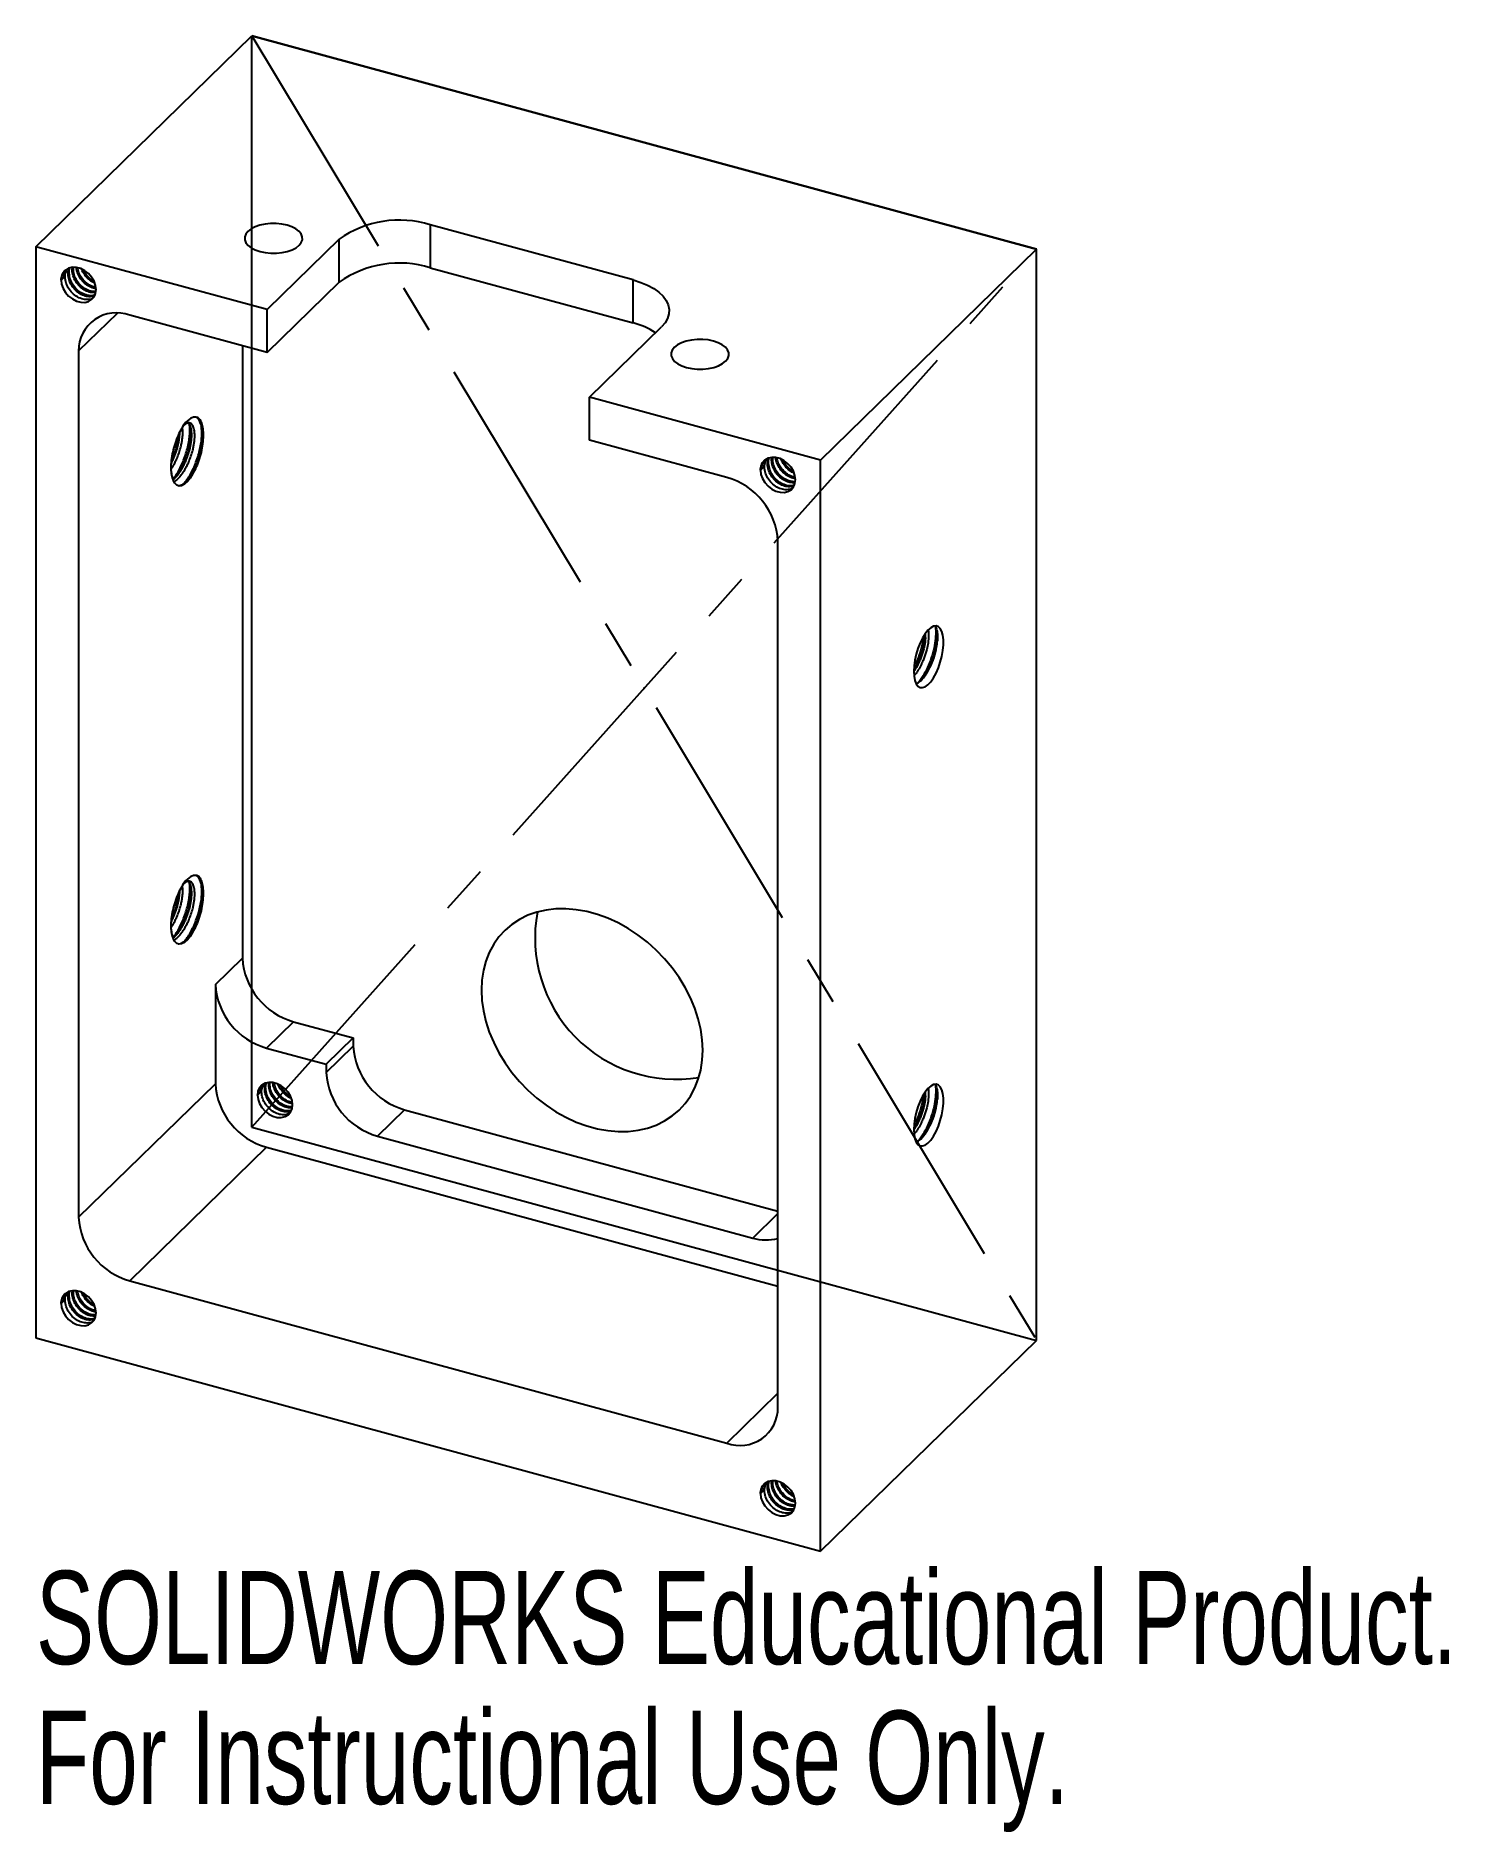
# Paper-space layout '_Trimetric' of a CAD drawing. Header units: millimetres. Extents: x -31.5 to 41.7, y -59.3 to 33.8.
import ezdxf

# ---------------------------------------------------------------- set-up
doc = ezdxf.new("R2010")
doc.units = ezdxf.units.MM
doc.header["$PDSIZE"] = -1
doc.linetypes.add('CENTERX2', pattern=[20.32, 12.7, -2.54, 2.54, -2.54])
doc.styles.add('SLDTEXTSTYLE0', font='TXT', dxfattribs={"width": 0.7})

psp = doc.layouts.new('_Trimetric')

# ---------------------------------------------------------------- linework, layer by layer
at = {"color": 7, "linetype": 'Continuous', "lineweight": 25}
for p, q in [((-31.542, 22.883), (-20.342, 33.815)), ((20.342, 22.758), (-20.342, 33.815)), ((-0.571, 21.162), (-11.096, 24.023)), ((-11.096, 24.023), (-11.096, 21.794)), ((-19.558, 19.626), (-31.542, 22.883)), ((-31.542, 22.883), (-31.542, -33.69)), ((-15.825, 23.27), (-19.558, 19.626)), ((-15.825, 21.041), (-15.825, 23.27)), ((9.141, 11.826), (20.342, 22.758)), ((20.342, -33.815), (20.342, 22.758)), ((-11.096, 21.794), (-0.571, 18.934)), ((-30.08, 21.31), (-30.238, 21.157)), ((-30.207, 21.308), (-30.08, 21.31)), ((-19.558, 17.397), (-15.825, 21.041)), ((-0.571, 18.934), (-0.571, 21.162)), ((-19.558, 17.397), (-19.558, 19.626)), ((-19.558, 17.397), (-26.678, 19.332)), ((-2.843, 15.083), (0.891, 18.727)), ((-20.837, 17.745), (-20.837, -14.001)), ((-29.331, 17.482), (-29.331, -27.434)), ((9.141, 11.826), (-2.843, 15.083)), ((-2.843, 12.854), (-2.843, 15.083)), ((4.277, 10.919), (-2.843, 12.854)), ((6.181, 11.455), (6.023, 11.302)), ((6.054, 11.453), (6.181, 11.455)), ((9.141, -44.747), (9.141, 11.826)), ((6.93, -37.289), (6.93, 7.627)), ((14.583, 2.629), (14.58, 2.834)), ((-22.237, -15.367), (-20.837, -14.001)), ((-22.237, -15.367), (-22.237, -20.51)), ((-18.184, -17.293), (-19.584, -18.66)), ((-18.184, -17.293), (-15.089, -18.135)), ((-15.089, -18.135), (-16.489, -19.501)), ((-16.489, -19.93), (-15.089, -18.563)), ((-15.089, -18.135), (-15.089, -18.563)), ((-19.584, -18.66), (-16.489, -19.501)), ((-16.489, -19.501), (-16.489, -19.93)), ((-29.331, -27.434), (-22.237, -20.51)), ((-19.891, -20.951), (-20.049, -21.105)), ((-20.018, -20.954), (-19.891, -20.951)), ((14.583, -21.134), (14.58, -20.928)), ((-12.435, -21.856), (-13.836, -23.222)), ((-12.435, -21.856), (6.93, -27.119)), ((-13.836, -23.222), (5.622, -28.51)), ((-19.584, -23.803), (-26.678, -30.726)), ((-19.584, -23.803), (6.93, -31.009)), ((-26.678, -30.726), (4.277, -39.139)), ((-30.08, -31.748), (-30.238, -31.902)), ((-30.207, -31.751), (-30.08, -31.748)), ((-31.542, -33.69), (9.141, -44.747)), ((9.141, -44.747), (20.342, -33.815)), ((6.181, -41.603), (6.023, -41.757)), ((6.054, -41.606), (6.181, -41.603))]:
    psp.add_line(p, q, dxfattribs=at)
at = {"color": 7, "linetype": 'Continuous'}
for p, q in [((-20.342, -22.758), (-20.342, 33.815)), ((-20.342, 33.815), (20.342, 22.758)), ((20.342, -33.815), (20.342, 22.758)), ((-20.342, -22.758), (20.342, -33.815))]:
    psp.add_line(p, q, dxfattribs=at)
at = {"color": 7, "linetype": 'CENTERX2'}
for p, q in [((-20.342, 33.815), (20.342, -33.815)), ((-20.342, -22.758), (20.342, 22.758))]:
    psp.add_line(p, q, dxfattribs=at)
at = {"color": 8, "linetype": 'Continuous', "lineweight": 25}
for p, q in [((-27.335, 19.431), (-29.331, 17.482)), ((5.622, -28.51), (6.93, -27.233)), ((4.277, -39.139), (6.93, -36.55))]:
    psp.add_line(p, q, dxfattribs=at)
at = {"color": 7, "linetype": 'Continuous', "lineweight": 25, "flags": 128}
for points in [[(-19.922, 22.636), (-19.65, 22.579), (-19.361, 22.55), (-19.067, 22.551), (-18.779, 22.582), (-18.508, 22.64), (-18.265, 22.725), (-18.058, 22.833), (-17.896, 22.959), (-17.785, 23.099), (-17.729, 23.248), (-17.73, 23.4), (-17.789, 23.548), (-17.903, 23.687), (-18.068, 23.813), (-18.277, 23.919), (-18.522, 24.003), (-18.795, 24.06), (-19.083, 24.089), (-19.377, 24.088), (-19.665, 24.058), (-19.937, 23.999), (-20.18, 23.914), (-20.387, 23.807), (-20.549, 23.68), (-20.66, 23.54), (-20.716, 23.391), (-20.714, 23.24), (-20.655, 23.091), (-20.541, 22.952), (-20.377, 22.826), (-20.168, 22.72), (-19.922, 22.636)], [(-30.238, 21.157), (-30.211, 20.939), (-30.134, 20.72), (-30.01, 20.512), (-29.846, 20.327), (-29.653, 20.176), (-29.441, 20.068), (-29.222, 20.008), (-29.01, 20.001), (-28.816, 20.047), (-28.653, 20.143), (-28.529, 20.284), (-28.451, 20.461), (-28.425, 20.664), (-28.451, 20.881), (-28.529, 21.1), (-28.653, 21.309), (-28.816, 21.493), (-29.01, 21.644), (-29.222, 21.753), (-29.441, 21.812), (-29.653, 21.819), (-29.846, 21.773), (-30.01, 21.677), (-30.134, 21.537), (-30.211, 21.36), (-30.238, 21.157)], [(-0.571, 21.162), (-0.181, 21.039), (0.174, 20.89), (0.489, 20.719), (0.757, 20.528), (0.975, 20.321), (1.139, 20.101), (1.245, 19.871), (1.293, 19.637), (1.28, 19.401), (1.208, 19.168), (1.077, 18.942), (0.891, 18.727)], [(2.188, 16.627), (2.46, 16.57), (2.749, 16.541), (3.043, 16.542), (3.331, 16.572), (3.602, 16.631), (3.846, 16.716), (4.053, 16.824), (4.215, 16.95), (4.326, 17.09), (4.382, 17.239), (4.38, 17.39), (4.321, 17.539), (4.207, 17.678), (4.042, 17.804), (3.833, 17.91), (3.588, 17.994), (3.316, 18.051), (3.027, 18.08), (2.733, 18.079), (2.445, 18.049), (2.174, 17.99), (1.93, 17.905), (1.723, 17.797), (1.561, 17.671), (1.45, 17.531), (1.395, 17.382), (1.396, 17.231), (1.455, 17.082), (1.569, 16.943), (1.734, 16.817), (1.943, 16.711), (2.188, 16.627)], [(6.023, 11.302), (6.05, 11.084), (6.127, 10.865), (6.251, 10.657), (6.415, 10.472), (6.608, 10.321), (6.821, 10.213), (7.039, 10.153), (7.251, 10.146), (7.445, 10.192), (7.608, 10.288), (7.733, 10.429), (7.81, 10.606), (7.836, 10.809), (7.81, 11.026), (7.733, 11.245), (7.608, 11.454), (7.445, 11.638), (7.251, 11.789), (7.039, 11.898), (6.821, 11.957), (6.608, 11.964), (6.415, 11.918), (6.251, 11.822), (6.127, 11.682), (6.05, 11.505), (6.023, 11.302)], [(-23.401, 11.125), (-23.542, 10.894), (-23.69, 10.708), (-23.84, 10.574), (-23.986, 10.497), (-24.122, 10.48), (-24.243, 10.525), (-24.345, 10.628), (-24.424, 10.787)], [(13.971, 0.873), (13.985, 0.619), (14.026, 0.401), (14.093, 0.228), (14.184, 0.105), (14.295, 0.036), (14.421, 0.026), (14.56, 0.073), (14.705, 0.176), (14.851, 0.332), (14.993, 0.534), (15.126, 0.775), (15.246, 1.048), (15.347, 1.341), (15.426, 1.644), (15.48, 1.947), (15.508, 2.238), (15.508, 2.507), (15.48, 2.744), (15.426, 2.941), (15.347, 3.09), (15.246, 3.186), (15.126, 3.225), (14.993, 3.207), (14.851, 3.131), (14.705, 3.002), (14.56, 2.822), (14.421, 2.599), (14.295, 2.341), (14.184, 2.057), (14.093, 1.757), (14.026, 1.452), (13.985, 1.154), (13.971, 0.873)], [(3.033, -18.774), (3.007, -18.238), (2.929, -17.693), (2.8, -17.143), (2.622, -16.594), (2.395, -16.051), (2.122, -15.519), (1.805, -15.001), (1.447, -14.504), (1.052, -14.031), (0.622, -13.587), (0.163, -13.176), (-0.323, -12.802), (-0.83, -12.467), (-1.354, -12.176), (-1.89, -11.93), (-2.434, -11.732), (-2.98, -11.583), (-3.524, -11.486), (-4.06, -11.44), (-4.584, -11.447), (-5.091, -11.506), (-5.577, -11.616), (-6.036, -11.778), (-6.465, -11.988), (-6.861, -12.246), (-7.218, -12.549), (-7.535, -12.894), (-7.808, -13.278), (-8.035, -13.698), (-8.214, -14.15), (-8.343, -14.629), (-8.42, -15.132), (-8.446, -15.654), (-8.42, -16.19), (-8.343, -16.735), (-8.214, -17.284), (-8.035, -17.833), (-7.808, -18.376), (-7.535, -18.909), (-7.218, -19.426), (-6.861, -19.924), (-6.465, -20.396), (-6.036, -20.84), (-5.577, -21.251), (-5.091, -21.626), (-4.584, -21.96), (-4.06, -22.252), (-3.524, -22.498), (-2.98, -22.696), (-2.434, -22.844), (-1.89, -22.942), (-1.354, -22.988), (-0.83, -22.981), (-0.323, -22.922), (0.163, -22.811), (0.622, -22.65), (1.052, -22.439), (1.447, -22.181), (1.805, -21.879), (2.122, -21.534), (2.395, -21.149), (2.622, -20.729), (2.8, -20.278), (2.929, -19.798), (3.007, -19.295), (3.033, -18.774)], [(-23.401, -12.638), (-23.542, -12.869), (-23.69, -13.055), (-23.84, -13.189), (-23.986, -13.265), (-24.122, -13.282), (-24.243, -13.238), (-24.345, -13.134), (-24.424, -12.976)], [(-20.049, -21.105), (-20.022, -21.322), (-19.945, -21.542), (-19.821, -21.75), (-19.657, -21.935), (-19.463, -22.086), (-19.251, -22.194), (-19.033, -22.253), (-18.821, -22.26), (-18.627, -22.214), (-18.463, -22.118), (-18.339, -21.978), (-18.262, -21.801), (-18.235, -21.598), (-18.262, -21.38), (-18.339, -21.161), (-18.463, -20.953), (-18.627, -20.768), (-18.821, -20.617), (-19.033, -20.509), (-19.251, -20.45), (-19.463, -20.443), (-19.657, -20.488), (-19.821, -20.584), (-19.945, -20.725), (-20.022, -20.902), (-20.049, -21.105)], [(13.971, -22.889), (13.985, -23.143), (14.026, -23.361), (14.093, -23.535), (14.184, -23.658), (14.295, -23.726), (14.421, -23.736), (14.56, -23.689), (14.705, -23.586), (14.851, -23.431), (14.993, -23.228), (15.126, -22.987), (15.246, -22.714), (15.347, -22.421), (15.426, -22.118), (15.48, -21.815), (15.508, -21.524), (15.508, -21.255), (15.48, -21.018), (15.426, -20.822), (15.347, -20.673), (15.246, -20.577), (15.126, -20.537), (14.993, -20.555), (14.851, -20.631), (14.705, -20.761), (14.56, -20.94), (14.421, -21.163), (14.295, -21.422), (14.184, -21.706), (14.093, -22.005), (14.026, -22.31), (13.985, -22.608), (13.971, -22.889)], [(-30.238, -31.902), (-30.211, -32.119), (-30.134, -32.338), (-30.01, -32.547), (-29.846, -32.731), (-29.653, -32.882), (-29.441, -32.991), (-29.222, -33.05), (-29.01, -33.057), (-28.816, -33.011), (-28.653, -32.915), (-28.529, -32.775), (-28.451, -32.598), (-28.425, -32.395), (-28.451, -32.177), (-28.529, -31.958), (-28.653, -31.75), (-28.816, -31.565), (-29.01, -31.414), (-29.222, -31.306), (-29.441, -31.246), (-29.653, -31.239), (-29.846, -31.285), (-30.01, -31.381), (-30.134, -31.522), (-30.211, -31.699), (-30.238, -31.902)], [(6.023, -41.757), (6.05, -41.974), (6.127, -42.193), (6.251, -42.402), (6.415, -42.586), (6.608, -42.737), (6.821, -42.846), (7.039, -42.905), (7.251, -42.912), (7.445, -42.866), (7.608, -42.77), (7.733, -42.63), (7.81, -42.453), (7.836, -42.25), (7.81, -42.032), (7.733, -41.813), (7.608, -41.605), (7.445, -41.42), (7.251, -41.269), (7.039, -41.161), (6.821, -41.101), (6.608, -41.094), (6.415, -41.14), (6.251, -41.236), (6.127, -41.377), (6.05, -41.554), (6.023, -41.757)]]:
    psp.add_lwpolyline(points, dxfattribs=at)
at = {"color": 7, "linetype": 'Continuous', "lineweight": 25}
for centre, radius, start, end in [((-12.7, 18.873), 5.394, 72.69603, 125.39891), ((-12.7, 16.644), 5.394, 72.69603, 125.39891), ((-27.371, 17.498), 1.96, 69.29949, 180.48507), ((-1.491, 15.256), 3.791, 56.80124, 75.9605), ((3.311, 7.426), 3.624, 3.17527, 74.55011), ((1.642, -12.969), 7.308, 169.24603, 279.36404), ((-17.197, -13.782), 3.647, 183.4303, 254.29507), ((-18.619, -15.166), 3.624, 183.17527, 254.55011), ((-11.448, -18.345), 3.647, 183.4303, 254.29507), ((-12.87, -19.729), 3.624, 183.17527, 254.55011), ((-18.597, -20.292), 3.647, 183.4303, 254.29507), ((-25.713, -27.233), 3.624, 183.17527, 254.55011), ((6.314, -26.151), 2.459, 253.6398, 284.49983), ((4.97, -37.305), 1.96, 249.29949, 0.48507)]:
    psp.add_arc(centre, radius, start, end, dxfattribs=at)
for points, knots in [([(-30.238, 21.157), (-30.225, 21.247), (-30.197, 21.435), (-30.107, 21.61), (-30.026, 21.662), (-30.024, 21.664)], [0, 0, 0, 0, 0.471177, 0.982838, 1, 1, 1, 1]), ([(-30.08, 21.31), (-30.072, 21.402), (-30.058, 21.548), (-29.98, 21.658), (-29.951, 21.699)], [0, 0, 0, 0, 0.625708, 1, 1, 1, 1]), ([(-28.588, 20.235), (-28.6, 20.225), (-28.673, 20.16), (-28.879, 20.129), (-29.168, 20.166), (-29.464, 20.311), (-29.726, 20.54), (-29.923, 20.833), (-30.028, 21.154), (-30.041, 21.464), (-29.966, 21.631), (-29.931, 21.71)], [0, 0, 0, 0, 0.024082, 0.147577, 0.270997, 0.394496, 0.518004, 0.641423, 0.764911, 0.888427, 1, 1, 1, 1]), ([(-28.501, 20.352), (-28.553, 20.332), (-28.677, 20.282), (-28.919, 20.301), (-29.189, 20.398), (-29.443, 20.574), (-29.656, 20.809), (-29.807, 21.088), (-29.866, 21.332), (-29.877, 21.564), (-29.843, 21.687), (-29.821, 21.769)], [0, 0, 0, 0, 0.087037, 0.20992, 0.334965, 0.456213, 0.576589, 0.701466, 0.824974, 0.88219, 1, 1, 1, 1]), ([(-28.475, 20.393), (-28.488, 20.385), (-28.574, 20.336), (-28.789, 20.34), (-29.083, 20.419), (-29.37, 20.603), (-29.607, 20.861), (-29.771, 21.172), (-29.827, 21.49), (-29.825, 21.708), (-29.779, 21.791), (-29.779, 21.792)], [0, 0, 0, 0, 0.025812, 0.164749, 0.303674, 0.44273, 0.581688, 0.720619, 0.85967, 0.998649, 1, 1, 1, 1]), ([(-28.458, 20.507), (-28.54, 20.505), (-28.709, 20.501), (-28.98, 20.605), (-29.233, 20.778), (-29.446, 21.014), (-29.598, 21.294), (-29.654, 21.537), (-29.667, 21.708), (-29.651, 21.776), (-29.644, 21.803)], [0, 0, 0, 0, 0.143629, 0.294316, 0.440427, 0.585488, 0.735974, 0.884808, 0.953757, 1, 1, 1, 1]), ([(-28.45, 20.558), (-28.533, 20.56), (-28.711, 20.562), (-28.998, 20.693), (-29.268, 20.908), (-29.475, 21.192), (-29.601, 21.506), (-29.602, 21.707), (-29.603, 21.804)], [0, 0, 0, 0, 0.151249, 0.323386, 0.495585, 0.667645, 0.83976, 1, 1, 1, 1]), ([(-28.427, 20.72), (-28.45, 20.72), (-28.561, 20.722), (-28.771, 20.812), (-29.023, 20.982), (-29.237, 21.22), (-29.384, 21.498), (-29.443, 21.703), (-29.446, 21.803), (-29.446, 21.808)], [0, 0, 0, 0, 0.051976, 0.242775, 0.42778, 0.611456, 0.801999, 0.990453, 1, 1, 1, 1]), ([(-28.444, 20.786), (-28.501, 20.796), (-28.655, 20.824), (-28.907, 20.981), (-29.152, 21.225), (-29.325, 21.511), (-29.362, 21.706), (-29.379, 21.794)], [0, 0, 0, 0, 0.132795, 0.359739, 0.586591, 0.813347, 1, 1, 1, 1]), ([(-28.501, 21.006), (-28.52, 21.013), (-28.628, 21.049), (-28.815, 21.193), (-29.021, 21.423), (-29.141, 21.611), (-29.165, 21.712), (-29.166, 21.714)], [0, 0, 0, 0, 0.068552, 0.3741, 0.677451, 0.992146, 1, 1, 1, 1]), ([(-28.524, 21.088), (-28.525, 21.089), (-28.624, 21.126), (-28.803, 21.287), (-28.992, 21.492), (-29.049, 21.637), (-29.065, 21.676)], [0, 0, 0, 0, 0.004241, 0.423628, 0.842648, 1, 1, 1, 1]), ([(-23.845, 10.637), (-23.823, 10.661), (-23.742, 10.75), (-23.608, 10.951), (-23.45, 11.232), (-23.306, 11.544), (-23.178, 11.88), (-23.074, 12.227), (-22.998, 12.569), (-22.952, 12.892), (-22.936, 13.189), (-22.946, 13.456), (-22.984, 13.688), (-23.051, 13.869), (-23.127, 13.985), (-23.188, 14.015), (-23.21, 14.027)], [0, 0, 0, 0, 0.027215, 0.103951, 0.178529, 0.254997, 0.333347, 0.412384, 0.490843, 0.567518, 0.64209, 0.71862, 0.797005, 0.876042, 0.95447, 1, 1, 1, 1]), ([(-23.093, 13.988), (-23.14, 14.021), (-23.191, 14.041), (-23.298, 14.054), (-23.354, 14.048), (-23.532, 13.991), (-23.656, 13.903), (-23.782, 13.768)], [0, 0, 0, 0, 0.25, 0.25, 0.5, 0.5, 1, 1, 1, 1]), ([(-23.401, 11.125), (-23.334, 11.233), (-23.271, 11.353), (-23.154, 11.615), (-23.102, 11.753), (-23.01, 12.038), (-22.97, 12.186), (-22.909, 12.477), (-22.886, 12.624), (-22.845, 13.045), (-22.852, 13.303), (-22.909, 13.62), (-22.937, 13.714), (-23.004, 13.873), (-23.046, 13.939), (-23.093, 13.988)], [0, 0, 0, 0, 0.125, 0.125, 0.25, 0.25, 0.375, 0.375, 0.5, 0.5, 0.75, 0.75, 0.875, 0.875, 1, 1, 1, 1]), ([(-23.782, 13.768), (-23.852, 13.679), (-23.92, 13.578), (-24.051, 13.355), (-24.115, 13.231), (-24.289, 12.841), (-24.386, 12.546), (-24.483, 12.106), (-24.508, 11.957), (-24.54, 11.673), (-24.547, 11.535), (-24.544, 11.278), (-24.533, 11.16), (-24.493, 10.95), (-24.462, 10.859), (-24.424, 10.787)], [0, 0, 0, 0, 0.125, 0.125, 0.25, 0.25, 0.5, 0.5, 0.625, 0.625, 0.75, 0.75, 0.875, 0.875, 1, 1, 1, 1]), ([(-24.54, 11.335), (-24.534, 11.344), (-24.51, 11.377), (-24.471, 11.44), (-24.422, 11.523), (-24.371, 11.615), (-24.31, 11.737), (-24.221, 11.93), (-24.118, 12.198), (-24.036, 12.476), (-23.982, 12.714), (-23.95, 12.91), (-23.93, 13.12), (-23.924, 13.335), (-23.941, 13.461), (-23.949, 13.523)], [0, 0, 0, 0, 0.015091, 0.05603, 0.096965, 0.137896, 0.188008, 0.263447, 0.392643, 0.521855, 0.604871, 0.688847, 0.773785, 0.887639, 1, 1, 1, 1]), ([(-24.529, 11.653), (-24.511, 11.688), (-24.464, 11.779), (-24.375, 11.973), (-24.273, 12.24), (-24.19, 12.518), (-24.137, 12.756), (-24.105, 12.952), (-24.086, 13.132), (-24.086, 13.236), (-24.086, 13.284)], [0, 0, 0, 0, 0.070241, 0.176995, 0.359821, 0.542671, 0.660146, 0.778981, 0.899177, 1, 1, 1, 1]), ([(-24.518, 11.767), (-24.493, 11.818), (-24.393, 12.026), (-24.266, 12.425), (-24.156, 12.865), (-24.133, 13.108), (-24.124, 13.2)], [0, 0, 0, 0, 0.113502, 0.465171, 0.796498, 1, 1, 1, 1]), ([(-24.438, 10.832), (-24.434, 10.835), (-24.371, 10.904), (-24.254, 11.08), (-24.093, 11.353), (-23.947, 11.662), (-23.816, 11.995), (-23.708, 12.341), (-23.627, 12.685), (-23.576, 13.011), (-23.556, 13.311), (-23.558, 13.538), (-23.576, 13.647), (-23.581, 13.682)], [0, 0, 0, 0, 0.005486, 0.111049, 0.213347, 0.317526, 0.424523, 0.532726, 0.640409, 0.745895, 0.848152, 0.952423, 1, 1, 1, 1]), ([(-24.433, 10.818), (-24.42, 10.827), (-24.361, 10.869), (-24.262, 10.969), (-24.149, 11.103), (-24.067, 11.219), (-24.006, 11.314), (-23.957, 11.397), (-23.907, 11.489), (-23.845, 11.611), (-23.756, 11.804), (-23.654, 12.071), (-23.571, 12.35), (-23.518, 12.588), (-23.486, 12.784), (-23.465, 12.994), (-23.461, 13.224), (-23.481, 13.42), (-23.519, 13.567), (-23.563, 13.663), (-23.604, 13.721), (-23.631, 13.741), (-23.638, 13.746)], [0, 0, 0, 0, 0.018407, 0.084342, 0.138409, 0.180597, 0.206499, 0.232398, 0.258295, 0.290001, 0.33773, 0.419471, 0.501223, 0.553746, 0.606877, 0.660617, 0.732651, 0.819863, 0.874411, 0.928959, 0.983507, 1, 1, 1, 1]), ([(-24.383, 10.706), (-24.376, 10.71), (-24.329, 10.733), (-24.233, 10.806), (-24.107, 10.925), (-23.994, 11.061), (-23.912, 11.176), (-23.852, 11.272), (-23.803, 11.355), (-23.752, 11.447), (-23.69, 11.568), (-23.601, 11.762), (-23.499, 12.029), (-23.417, 12.308), (-23.363, 12.546), (-23.331, 12.742), (-23.31, 12.952), (-23.306, 13.182), (-23.326, 13.378), (-23.364, 13.524), (-23.408, 13.622), (-23.456, 13.685), (-23.507, 13.725), (-23.558, 13.746), (-23.614, 13.752), (-23.682, 13.741), (-23.756, 13.708), (-23.843, 13.641), (-23.905, 13.583), (-23.943, 13.532), (-23.949, 13.523)], [0, 0, 0, 0, 0.007638, 0.049532, 0.097878, 0.137523, 0.168457, 0.187449, 0.206439, 0.225428, 0.248676, 0.283673, 0.343609, 0.403553, 0.442065, 0.481023, 0.520427, 0.573246, 0.637194, 0.677191, 0.717187, 0.757184, 0.783161, 0.815432, 0.843912, 0.872391, 0.915633, 0.949427, 0.991321, 1, 1, 1, 1]), ([(-24.19, 11.058), (-24.14, 11.133), (-24.006, 11.337), (-23.818, 11.754), (-23.643, 12.256), (-23.53, 12.75), (-23.478, 13.158), (-23.487, 13.364), (-23.49, 13.445)], [0, 0, 0, 0, 0.115045, 0.309078, 0.509402, 0.698139, 0.881741, 1, 1, 1, 1]), ([(-23.571, 10.889), (-23.521, 10.965), (-23.387, 11.168), (-23.199, 11.586), (-23.024, 12.087), (-22.908, 12.585), (-22.86, 13.038), (-22.853, 13.34), (-22.878, 13.454), (-22.88, 13.464)], [0, 0, 0, 0, 0.105457, 0.282871, 0.466039, 0.638611, 0.806489, 0.983131, 1, 1, 1, 1]), ([(-24.545, 11.341), (-24.543, 11.306), (-24.537, 11.233), (-24.522, 11.124), (-24.499, 11.009), (-24.468, 10.893), (-24.439, 10.823), (-24.424, 10.787)], [0, 0, 0, 0, 0.160526, 0.340792, 0.540795, 0.760533, 1, 1, 1, 1]), ([(6.023, 11.302), (6.037, 11.392), (6.064, 11.58), (6.154, 11.755), (6.235, 11.807), (6.237, 11.809)], [0, 0, 0, 0, 0.471177, 0.982838, 1, 1, 1, 1]), ([(6.181, 11.455), (6.189, 11.547), (6.203, 11.693), (6.281, 11.803), (6.311, 11.844)], [0, 0, 0, 0, 0.625708, 1, 1, 1, 1]), ([(7.673, 10.38), (7.661, 10.37), (7.588, 10.305), (7.382, 10.274), (7.093, 10.311), (6.797, 10.456), (6.535, 10.685), (6.339, 10.978), (6.234, 11.299), (6.22, 11.609), (6.295, 11.776), (6.33, 11.855)], [0, 0, 0, 0, 0.0240816, 0.1475773, 0.2709968, 0.3944963, 0.5180035, 0.6414235, 0.7649106, 0.8884272, 1, 1, 1, 1]), ([(7.76, 10.497), (7.708, 10.477), (7.584, 10.427), (7.342, 10.446), (7.072, 10.543), (6.818, 10.719), (6.605, 10.954), (6.454, 11.233), (6.395, 11.477), (6.384, 11.709), (6.418, 11.832), (6.441, 11.914)], [0, 0, 0, 0, 0.087037, 0.20992, 0.334965, 0.456213, 0.576589, 0.701466, 0.824974, 0.88219, 1, 1, 1, 1]), ([(7.786, 10.538), (7.773, 10.53), (7.687, 10.481), (7.472, 10.485), (7.178, 10.564), (6.891, 10.748), (6.654, 11.006), (6.491, 11.317), (6.434, 11.635), (6.436, 11.853), (6.482, 11.936), (6.483, 11.937)], [0, 0, 0, 0, 0.025812, 0.1647493, 0.3036738, 0.4427296, 0.5816882, 0.7206188, 0.8596703, 0.9986486, 1, 1, 1, 1]), ([(7.803, 10.652), (7.721, 10.65), (7.552, 10.646), (7.281, 10.749), (7.028, 10.923), (6.815, 11.159), (6.663, 11.439), (6.608, 11.682), (6.594, 11.853), (6.61, 11.921), (6.617, 11.948)], [0, 0, 0, 0, 0.143629, 0.294316, 0.440427, 0.585488, 0.735974, 0.884808, 0.953757, 1, 1, 1, 1]), ([(7.811, 10.703), (7.728, 10.705), (7.55, 10.707), (7.263, 10.838), (6.993, 11.053), (6.787, 11.337), (6.66, 11.651), (6.659, 11.852), (6.658, 11.949)], [0, 0, 0, 0, 0.151249, 0.323386, 0.495585, 0.667645, 0.83976, 1, 1, 1, 1]), ([(7.834, 10.865), (7.811, 10.865), (7.7, 10.867), (7.49, 10.957), (7.238, 11.127), (7.024, 11.365), (6.877, 11.643), (6.818, 11.848), (6.815, 11.948), (6.815, 11.953)], [0, 0, 0, 0, 0.051976, 0.242775, 0.42778, 0.611456, 0.801999, 0.990453, 1, 1, 1, 1]), ([(7.818, 10.931), (7.76, 10.941), (7.606, 10.969), (7.355, 11.126), (7.109, 11.37), (6.937, 11.656), (6.899, 11.851), (6.882, 11.939)], [0, 0, 0, 0, 0.132795, 0.359739, 0.586591, 0.813347, 1, 1, 1, 1]), ([(7.761, 11.151), (7.741, 11.158), (7.633, 11.194), (7.447, 11.338), (7.241, 11.568), (7.12, 11.756), (7.096, 11.857), (7.095, 11.859)], [0, 0, 0, 0, 0.068552, 0.3741, 0.677451, 0.992146, 1, 1, 1, 1]), ([(7.737, 11.233), (7.736, 11.234), (7.638, 11.271), (7.459, 11.432), (7.269, 11.637), (7.212, 11.782), (7.197, 11.821)], [0, 0, 0, 0, 0.004241, 0.423628, 0.842648, 1, 1, 1, 1]), ([(-24.17, 10.507), (-24.166, 10.506), (-24.098, 10.489), (-23.939, 10.557), (-23.732, 10.703), (-23.548, 10.905), (-23.45, 11.052), (-23.401, 11.125)], [0, 0, 0, 0, 0.01893, 0.305395, 0.599223, 0.802037, 1, 1, 1, 1]), ([(14.562, 2.806), (14.562, 2.799), (14.559, 2.697), (14.527, 2.471), (14.463, 2.136), (14.365, 1.787), (14.244, 1.447), (14.112, 1.141), (14.016, 0.965), (13.972, 0.886)], [0, 0, 0, 0, 0.012132, 0.178087, 0.348666, 0.52131, 0.693268, 0.861853, 1, 1, 1, 1]), ([(15.086, 3.176), (15.092, 3.15), (15.121, 3.019), (15.114, 2.688), (15.058, 2.213), (14.929, 1.695), (14.745, 1.185), (14.519, 0.73), (14.332, 0.425), (14.221, 0.313), (14.2, 0.292)], [0, 0, 0, 0, 0.039232, 0.191277, 0.344115, 0.502097, 0.659735, 0.811659, 0.96463, 1, 1, 1, 1]), ([(15.187, 2.879), (15.187, 2.809), (15.188, 2.646), (15.156, 2.355), (15.094, 2.021), (15.001, 1.674), (14.884, 1.33), (14.746, 1.008), (14.624, 0.763), (14.546, 0.641), (14.522, 0.604)], [0, 0, 0, 0, 0.104958, 0.241206, 0.381574, 0.523994, 0.666205, 0.805967, 0.94133, 1, 1, 1, 1]), ([(14.724, 3), (14.731, 2.95), (14.748, 2.83), (14.741, 2.676), (14.737, 2.586)], [0, 0, 0, 0, 0.418597, 1, 1, 1, 1]), ([(15.07, 3.198), (15.083, 3.183), (15.114, 3.146), (15.152, 3.056), (15.19, 2.911), (15.212, 2.715), (15.205, 2.54), (15.202, 2.46)], [0, 0, 0, 0, 0.120981, 0.299665, 0.47835, 0.764045, 1, 1, 1, 1]), ([(14.583, 2.629), (14.575, 2.545), (14.558, 2.359), (14.501, 2.087), (14.43, 1.835), (14.359, 1.626), (14.287, 1.445), (14.214, 1.284), (14.145, 1.146), (14.07, 1.013), (14.013, 0.918), (13.979, 0.871), (13.971, 0.86)], [0, 0, 0, 0, 0.146349, 0.32355, 0.434377, 0.545205, 0.656033, 0.728012, 0.81743, 0.896346, 0.97526, 1, 1, 1, 1]), ([(14.461, 2.644), (14.452, 2.557), (14.426, 2.309), (14.307, 1.863), (14.154, 1.419), (14.032, 1.18), (13.989, 1.095)], [0, 0, 0, 0, 0.174648, 0.497653, 0.819956, 1, 1, 1, 1]), ([(14.737, 2.586), (14.73, 2.503), (14.713, 2.317), (14.656, 2.045), (14.585, 1.793), (14.514, 1.584), (14.442, 1.403), (14.369, 1.241), (14.3, 1.104), (14.225, 0.97), (14.138, 0.83), (14.061, 0.721), (14.008, 0.662), (13.997, 0.649)], [0, 0, 0, 0, 0.1297461, 0.286843, 0.3850973, 0.4833517, 0.581606, 0.6454195, 0.7246935, 0.794656, 0.864617, 0.9708426, 1, 1, 1, 1]), ([(14.109, 0.244), (14.16, 0.266), (14.306, 0.331), (14.559, 0.621), (14.821, 1.062), (15.033, 1.585), (15.162, 2.072), (15.19, 2.347), (15.202, 2.46)], [0, 0, 0, 0, 0.101675, 0.29295, 0.4842472, 0.6754135, 0.8666695, 1, 1, 1, 1]), ([(-23.782, -9.995), (-23.852, -10.084), (-23.92, -10.184), (-24.051, -10.407), (-24.115, -10.531), (-24.289, -10.921), (-24.386, -11.216), (-24.483, -11.657), (-24.508, -11.806), (-24.54, -12.089), (-24.547, -12.227), (-24.544, -12.484), (-24.533, -12.602), (-24.493, -12.813), (-24.462, -12.903), (-24.424, -12.976)], [0, 0, 0, 0, 0.125, 0.125, 0.25, 0.25, 0.5, 0.5, 0.625, 0.625, 0.75, 0.75, 0.875, 0.875, 1, 1, 1, 1]), ([(-24.54, -12.427), (-24.534, -12.418), (-24.51, -12.385), (-24.471, -12.322), (-24.422, -12.239), (-24.371, -12.147), (-24.31, -12.026), (-24.221, -11.832), (-24.118, -11.565), (-24.036, -11.286), (-23.982, -11.048), (-23.95, -10.852), (-23.93, -10.643), (-23.924, -10.427), (-23.941, -10.301), (-23.949, -10.239)], [0, 0, 0, 0, 0.015091, 0.05603, 0.096965, 0.137896, 0.188008, 0.263447, 0.392643, 0.521855, 0.604871, 0.688847, 0.773785, 0.887639, 1, 1, 1, 1]), ([(-24.439, -12.932), (-24.436, -12.928), (-24.371, -12.859), (-24.254, -12.683), (-24.093, -12.409), (-23.947, -12.1), (-23.816, -11.768), (-23.708, -11.421), (-23.627, -11.077), (-23.576, -10.751), (-23.556, -10.451), (-23.558, -10.224), (-23.576, -10.115), (-23.581, -10.081)], [0, 0, 0, 0, 0.0064264, 0.1118897, 0.214091, 0.3181711, 0.4250674, 0.5331681, 0.6407491, 0.7461352, 0.8482954, 0.9524677, 1, 1, 1, 1]), ([(-24.433, -12.944), (-24.42, -12.935), (-24.361, -12.893), (-24.262, -12.794), (-24.149, -12.66), (-24.067, -12.544), (-24.006, -12.448), (-23.957, -12.366), (-23.907, -12.273), (-23.845, -12.152), (-23.756, -11.958), (-23.654, -11.691), (-23.571, -11.412), (-23.518, -11.175), (-23.486, -10.978), (-23.465, -10.768), (-23.461, -10.538), (-23.481, -10.342), (-23.519, -10.196), (-23.563, -10.099), (-23.604, -10.042), (-23.631, -10.021), (-23.638, -10.016)], [0, 0, 0, 0, 0.018407, 0.084342, 0.138409, 0.180597, 0.206499, 0.232398, 0.258295, 0.290001, 0.33773, 0.419471, 0.501223, 0.553746, 0.606877, 0.660617, 0.732651, 0.819863, 0.874411, 0.928959, 0.983507, 1, 1, 1, 1]), ([(-24.383, -13.056), (-24.376, -13.052), (-24.329, -13.029), (-24.233, -12.957), (-24.107, -12.837), (-23.994, -12.701), (-23.912, -12.586), (-23.852, -12.49), (-23.803, -12.408), (-23.752, -12.315), (-23.69, -12.194), (-23.601, -12), (-23.499, -11.733), (-23.417, -11.454), (-23.363, -11.217), (-23.331, -11.02), (-23.31, -10.81), (-23.306, -10.581), (-23.326, -10.384), (-23.364, -10.238), (-23.408, -10.14), (-23.456, -10.077), (-23.507, -10.037), (-23.558, -10.016), (-23.614, -10.01), (-23.682, -10.021), (-23.756, -10.055), (-23.843, -10.121), (-23.905, -10.179), (-23.943, -10.23), (-23.949, -10.239)], [0, 0, 0, 0, 0.007638, 0.049532, 0.097878, 0.137523, 0.168457, 0.187449, 0.206439, 0.225428, 0.248676, 0.283673, 0.343609, 0.403553, 0.442065, 0.481023, 0.520427, 0.573246, 0.637194, 0.677191, 0.717187, 0.757184, 0.783161, 0.815432, 0.843912, 0.872391, 0.915633, 0.949427, 0.991321, 1, 1, 1, 1]), ([(-23.845, -13.125), (-23.823, -13.101), (-23.742, -13.012), (-23.608, -12.811), (-23.45, -12.531), (-23.306, -12.218), (-23.178, -11.882), (-23.074, -11.535), (-22.998, -11.193), (-22.952, -10.871), (-22.936, -10.573), (-22.946, -10.306), (-22.984, -10.074), (-23.051, -9.893), (-23.127, -9.777), (-23.188, -9.747), (-23.21, -9.736)], [0, 0, 0, 0, 0.027215, 0.103951, 0.178529, 0.254997, 0.333347, 0.412384, 0.490843, 0.567518, 0.64209, 0.71862, 0.797005, 0.876042, 0.95447, 1, 1, 1, 1]), ([(-23.093, -9.774), (-23.14, -9.741), (-23.191, -9.722), (-23.298, -9.708), (-23.354, -9.714), (-23.532, -9.772), (-23.656, -9.859), (-23.782, -9.995)], [0, 0, 0, 0, 0.25, 0.25, 0.5, 0.5, 1, 1, 1, 1]), ([(-23.401, -12.638), (-23.334, -12.529), (-23.271, -12.409), (-23.154, -12.148), (-23.102, -12.01), (-23.01, -11.724), (-22.97, -11.576), (-22.909, -11.285), (-22.886, -11.138), (-22.845, -10.717), (-22.852, -10.459), (-22.909, -10.142), (-22.937, -10.048), (-23.004, -9.889), (-23.046, -9.824), (-23.093, -9.774)], [0, 0, 0, 0, 0.125, 0.125, 0.25, 0.25, 0.375, 0.375, 0.5, 0.5, 0.75, 0.75, 0.875, 0.875, 1, 1, 1, 1]), ([(-24.529, -12.11), (-24.511, -12.074), (-24.464, -11.983), (-24.375, -11.79), (-24.273, -11.523), (-24.19, -11.244), (-24.137, -11.006), (-24.105, -10.811), (-24.086, -10.63), (-24.086, -10.526), (-24.086, -10.479)], [0, 0, 0, 0, 0.070241, 0.176995, 0.359821, 0.542671, 0.660146, 0.778981, 0.899177, 1, 1, 1, 1]), ([(-24.518, -11.995), (-24.493, -11.944), (-24.393, -11.736), (-24.266, -11.337), (-24.156, -10.897), (-24.133, -10.655), (-24.124, -10.562)], [0, 0, 0, 0, 0.1135018, 0.465171, 0.7964978, 1, 1, 1, 1]), ([(-24.19, -12.704), (-24.14, -12.629), (-24.006, -12.426), (-23.818, -12.008), (-23.643, -11.506), (-23.53, -11.012), (-23.478, -10.605), (-23.487, -10.398), (-23.49, -10.318)], [0, 0, 0, 0, 0.115045, 0.309078, 0.509402, 0.698139, 0.881741, 1, 1, 1, 1]), ([(-23.571, -12.873), (-23.521, -12.798), (-23.387, -12.594), (-23.199, -12.176), (-23.024, -11.676), (-22.908, -11.177), (-22.86, -10.724), (-22.853, -10.422), (-22.878, -10.308), (-22.88, -10.298)], [0, 0, 0, 0, 0.1054566, 0.2828711, 0.4660389, 0.6386112, 0.8064888, 0.9831306, 1, 1, 1, 1]), ([(-24.545, -12.421), (-24.543, -12.456), (-24.537, -12.529), (-24.522, -12.638), (-24.499, -12.753), (-24.468, -12.869), (-24.439, -12.939), (-24.424, -12.976)], [0, 0, 0, 0, 0.160526, 0.340792, 0.5407954, 0.7605327, 1, 1, 1, 1]), ([(-24.17, -13.255), (-24.166, -13.256), (-24.098, -13.273), (-23.939, -13.205), (-23.732, -13.059), (-23.548, -12.857), (-23.45, -12.71), (-23.401, -12.638)], [0, 0, 0, 0, 0.0189298, 0.3053951, 0.5992233, 0.8020367, 1, 1, 1, 1]), ([(-18.286, -21.869), (-18.299, -21.876), (-18.384, -21.926), (-18.6, -21.922), (-18.894, -21.842), (-19.181, -21.658), (-19.418, -21.401), (-19.581, -21.09), (-19.638, -20.772), (-19.636, -20.554), (-19.59, -20.471), (-19.589, -20.47)], [0, 0, 0, 0, 0.025812, 0.164749, 0.303674, 0.44273, 0.581688, 0.720619, 0.85967, 0.998649, 1, 1, 1, 1]), ([(-18.269, -21.755), (-18.351, -21.757), (-18.52, -21.761), (-18.791, -21.657), (-19.044, -21.484), (-19.257, -21.248), (-19.409, -20.969), (-19.464, -20.725), (-19.478, -20.554), (-19.461, -20.486), (-19.455, -20.459)], [0, 0, 0, 0, 0.143464, 0.294139, 0.440247, 0.585286, 0.735755, 0.884584, 0.953757, 1, 1, 1, 1]), ([(-18.261, -21.703), (-18.344, -21.702), (-18.521, -21.7), (-18.809, -21.569), (-19.079, -21.354), (-19.285, -21.07), (-19.412, -20.755), (-19.413, -20.555), (-19.413, -20.458)], [0, 0, 0, 0, 0.151249, 0.323386, 0.495585, 0.667645, 0.83976, 1, 1, 1, 1]), ([(-18.237, -21.542), (-18.261, -21.542), (-18.372, -21.54), (-18.581, -21.449), (-18.833, -21.28), (-19.048, -21.043), (-19.195, -20.765), (-19.253, -20.559), (-19.257, -20.459), (-19.257, -20.454)], [0, 0, 0, 0, 0.05175, 0.242536, 0.42754, 0.611189, 0.801714, 0.990163, 1, 1, 1, 1]), ([(-18.254, -21.476), (-18.311, -21.465), (-18.466, -21.438), (-18.717, -21.281), (-18.963, -21.037), (-19.135, -20.75), (-19.173, -20.556), (-19.19, -20.468)], [0, 0, 0, 0, 0.1327948, 0.3597392, 0.5865907, 0.8133465, 1, 1, 1, 1]), ([(-20.049, -21.105), (-20.035, -21.015), (-20.008, -20.827), (-19.918, -20.652), (-19.837, -20.599), (-19.835, -20.598)], [0, 0, 0, 0, 0.471177, 0.982838, 1, 1, 1, 1]), ([(-19.891, -20.951), (-19.882, -20.86), (-19.869, -20.714), (-19.791, -20.604), (-19.761, -20.563)], [0, 0, 0, 0, 0.625667, 1, 1, 1, 1]), ([(-18.4, -22.028), (-18.412, -22.038), (-18.485, -22.102), (-18.69, -22.132), (-18.979, -22.096), (-19.275, -21.95), (-19.537, -21.722), (-19.733, -21.429), (-19.838, -21.108), (-19.852, -20.798), (-19.777, -20.631), (-19.741, -20.552)], [0, 0, 0, 0, 0.023124, 0.146741, 0.270281, 0.393902, 0.51753, 0.641072, 0.76468, 0.888318, 1, 1, 1, 1]), ([(-18.312, -21.909), (-18.363, -21.93), (-18.487, -21.979), (-18.73, -21.961), (-19, -21.864), (-19.254, -21.688), (-19.467, -21.453), (-19.618, -21.174), (-19.677, -20.93), (-19.688, -20.698), (-19.654, -20.575), (-19.631, -20.493)], [0, 0, 0, 0, 0.086923, 0.20979, 0.334824, 0.456069, 0.576426, 0.701289, 0.824792, 0.882193, 1, 1, 1, 1]), ([(-18.311, -21.256), (-18.331, -21.249), (-18.439, -21.212), (-18.625, -21.069), (-18.831, -20.839), (-18.952, -20.651), (-18.976, -20.55), (-18.977, -20.547)], [0, 0, 0, 0, 0.0681816, 0.3737318, 0.6770441, 0.9917134, 1, 1, 1, 1]), ([(-18.335, -21.173), (-18.336, -21.173), (-18.434, -21.136), (-18.613, -20.975), (-18.803, -20.769), (-18.86, -20.625), (-18.875, -20.585)], [0, 0, 0, 0, 0.004241, 0.423628, 0.842648, 1, 1, 1, 1]), ([(14.583, -21.134), (14.575, -21.218), (14.558, -21.403), (14.501, -21.675), (14.43, -21.927), (14.359, -22.136), (14.287, -22.317), (14.214, -22.479), (14.145, -22.616), (14.07, -22.749), (14.013, -22.844), (13.979, -22.891), (13.971, -22.902)], [0, 0, 0, 0, 0.146349, 0.32355, 0.434377, 0.545205, 0.656033, 0.728012, 0.81743, 0.896346, 0.97526, 1, 1, 1, 1]), ([(14.562, -20.956), (14.562, -20.963), (14.559, -21.066), (14.527, -21.292), (14.463, -21.626), (14.365, -21.975), (14.244, -22.315), (14.112, -22.621), (14.016, -22.797), (13.972, -22.876)], [0, 0, 0, 0, 0.012132, 0.178087, 0.348666, 0.52131, 0.693268, 0.861853, 1, 1, 1, 1]), ([(14.461, -21.118), (14.452, -21.205), (14.426, -21.453), (14.307, -21.899), (14.154, -22.344), (14.032, -22.582), (13.989, -22.667)], [0, 0, 0, 0, 0.174648, 0.497653, 0.819956, 1, 1, 1, 1]), ([(14.737, -21.176), (14.73, -21.26), (14.713, -21.445), (14.656, -21.717), (14.585, -21.969), (14.514, -22.179), (14.442, -22.359), (14.369, -22.521), (14.3, -22.658), (14.225, -22.792), (14.138, -22.932), (14.061, -23.041), (14.008, -23.1), (13.997, -23.113)], [0, 0, 0, 0, 0.129746, 0.286843, 0.385097, 0.483352, 0.581606, 0.645419, 0.724693, 0.794656, 0.864617, 0.970843, 1, 1, 1, 1]), ([(14.109, -23.518), (14.16, -23.496), (14.306, -23.432), (14.559, -23.141), (14.821, -22.7), (15.033, -22.177), (15.162, -21.69), (15.19, -21.415), (15.202, -21.302)], [0, 0, 0, 0, 0.101675, 0.29295, 0.484247, 0.675414, 0.866669, 1, 1, 1, 1]), ([(15.086, -20.586), (15.092, -20.613), (15.121, -20.743), (15.114, -21.074), (15.058, -21.55), (14.929, -22.068), (14.745, -22.578), (14.519, -23.032), (14.332, -23.338), (14.221, -23.449), (14.2, -23.47)], [0, 0, 0, 0, 0.0392319, 0.1912765, 0.3441146, 0.5020969, 0.6597352, 0.8116595, 0.9646295, 1, 1, 1, 1]), ([(15.187, -20.883), (15.187, -20.954), (15.188, -21.116), (15.156, -21.408), (15.094, -21.741), (15.001, -22.088), (14.884, -22.432), (14.746, -22.754), (14.624, -22.999), (14.546, -23.121), (14.522, -23.158)], [0, 0, 0, 0, 0.104958, 0.241206, 0.381574, 0.523994, 0.666205, 0.805967, 0.94133, 1, 1, 1, 1]), ([(14.724, -20.762), (14.731, -20.813), (14.748, -20.933), (14.741, -21.086), (14.737, -21.176)], [0, 0, 0, 0, 0.418597, 1, 1, 1, 1]), ([(15.07, -20.564), (15.083, -20.579), (15.114, -20.617), (15.152, -20.706), (15.19, -20.852), (15.212, -21.047), (15.205, -21.223), (15.202, -21.302)], [0, 0, 0, 0, 0.120981, 0.299665, 0.47835, 0.764045, 1, 1, 1, 1]), ([(-30.238, -31.902), (-30.225, -31.812), (-30.197, -31.624), (-30.107, -31.448), (-30.026, -31.396), (-30.024, -31.395)], [0, 0, 0, 0, 0.471177, 0.982838, 1, 1, 1, 1]), ([(-30.08, -31.748), (-30.072, -31.657), (-30.058, -31.51), (-29.98, -31.401), (-29.951, -31.36)], [0, 0, 0, 0, 0.625708, 1, 1, 1, 1]), ([(-28.593, -32.828), (-28.604, -32.837), (-28.676, -32.9), (-28.879, -32.929), (-29.168, -32.893), (-29.464, -32.747), (-29.726, -32.519), (-29.923, -32.226), (-30.028, -31.905), (-30.041, -31.595), (-29.966, -31.428), (-29.931, -31.349)], [0, 0, 0, 0, 0.020654, 0.144584, 0.268436, 0.39237, 0.516311, 0.640164, 0.764085, 0.888035, 1, 1, 1, 1]), ([(-28.501, -32.706), (-28.553, -32.727), (-28.677, -32.776), (-28.919, -32.758), (-29.189, -32.661), (-29.443, -32.485), (-29.656, -32.25), (-29.807, -31.97), (-29.866, -31.726), (-29.877, -31.495), (-29.843, -31.372), (-29.821, -31.289)], [0, 0, 0, 0, 0.087037, 0.20992, 0.334965, 0.456213, 0.576589, 0.701466, 0.824974, 0.88219, 1, 1, 1, 1]), ([(-28.475, -32.665), (-28.488, -32.673), (-28.574, -32.723), (-28.789, -32.719), (-29.083, -32.639), (-29.37, -32.455), (-29.607, -32.197), (-29.771, -31.886), (-29.827, -31.568), (-29.825, -31.351), (-29.779, -31.268), (-29.779, -31.267)], [0, 0, 0, 0, 0.025812, 0.164749, 0.303674, 0.44273, 0.581688, 0.720619, 0.85967, 0.998649, 1, 1, 1, 1]), ([(-28.458, -32.552), (-28.54, -32.554), (-28.709, -32.558), (-28.98, -32.454), (-29.233, -32.28), (-29.446, -32.045), (-29.598, -31.765), (-29.654, -31.522), (-29.667, -31.35), (-29.651, -31.283), (-29.644, -31.256)], [0, 0, 0, 0, 0.143629, 0.294316, 0.440427, 0.585488, 0.735974, 0.884808, 0.953757, 1, 1, 1, 1]), ([(-28.45, -32.5), (-28.533, -32.499), (-28.711, -32.496), (-28.998, -32.365), (-29.268, -32.151), (-29.475, -31.867), (-29.601, -31.552), (-29.602, -31.351), (-29.603, -31.255)], [0, 0, 0, 0, 0.151249, 0.323386, 0.495585, 0.667645, 0.83976, 1, 1, 1, 1]), ([(-28.427, -32.339), (-28.45, -32.338), (-28.561, -32.337), (-28.771, -32.246), (-29.023, -32.076), (-29.237, -31.839), (-29.384, -31.561), (-29.443, -31.355), (-29.446, -31.256), (-29.446, -31.251)], [0, 0, 0, 0, 0.0519759, 0.2427746, 0.4277801, 0.6114556, 0.8019993, 0.9904527, 1, 1, 1, 1]), ([(-28.444, -32.272), (-28.501, -32.262), (-28.655, -32.235), (-28.907, -32.078), (-29.152, -31.834), (-29.325, -31.547), (-29.362, -31.352), (-29.379, -31.265)], [0, 0, 0, 0, 0.132795, 0.359739, 0.586591, 0.813347, 1, 1, 1, 1]), ([(-28.501, -32.053), (-28.52, -32.046), (-28.628, -32.009), (-28.815, -31.866), (-29.021, -31.635), (-29.141, -31.447), (-29.165, -31.347), (-29.166, -31.344)], [0, 0, 0, 0, 0.068552, 0.3741, 0.677451, 0.992146, 1, 1, 1, 1]), ([(-28.524, -31.97), (-28.525, -31.97), (-28.624, -31.933), (-28.803, -31.772), (-28.992, -31.566), (-29.049, -31.422), (-29.065, -31.382)], [0, 0, 0, 0, 0.004241, 0.423628, 0.842648, 1, 1, 1, 1]), ([(6.023, -41.757), (6.037, -41.667), (6.064, -41.479), (6.154, -41.303), (6.235, -41.251), (6.237, -41.25)], [0, 0, 0, 0, 0.471177, 0.982838, 1, 1, 1, 1]), ([(6.181, -41.603), (6.189, -41.512), (6.203, -41.365), (6.281, -41.256), (6.311, -41.215)], [0, 0, 0, 0, 0.625708, 1, 1, 1, 1]), ([(7.673, -42.679), (7.661, -42.689), (7.588, -42.754), (7.382, -42.784), (7.093, -42.748), (6.797, -42.602), (6.535, -42.374), (6.339, -42.081), (6.234, -41.76), (6.22, -41.45), (6.295, -41.283), (6.33, -41.204)], [0, 0, 0, 0, 0.024082, 0.147577, 0.270997, 0.394496, 0.518004, 0.641423, 0.764911, 0.888427, 1, 1, 1, 1]), ([(7.76, -42.561), (7.708, -42.582), (7.584, -42.631), (7.342, -42.613), (7.072, -42.516), (6.818, -42.34), (6.605, -42.105), (6.454, -41.825), (6.395, -41.581), (6.384, -41.35), (6.418, -41.227), (6.441, -41.144)], [0, 0, 0, 0, 0.087037, 0.20992, 0.334965, 0.456213, 0.576589, 0.701466, 0.824974, 0.88219, 1, 1, 1, 1]), ([(7.786, -42.52), (7.773, -42.528), (7.687, -42.578), (7.472, -42.574), (7.178, -42.494), (6.891, -42.31), (6.654, -42.052), (6.491, -41.741), (6.434, -41.423), (6.436, -41.206), (6.482, -41.123), (6.483, -41.122)], [0, 0, 0, 0, 0.025812, 0.164749, 0.303674, 0.44273, 0.581688, 0.720619, 0.85967, 0.998649, 1, 1, 1, 1]), ([(7.803, -42.407), (7.721, -42.409), (7.552, -42.413), (7.281, -42.309), (7.028, -42.135), (6.815, -41.9), (6.663, -41.62), (6.608, -41.377), (6.594, -41.205), (6.61, -41.138), (6.617, -41.111)], [0, 0, 0, 0, 0.143629, 0.294316, 0.440427, 0.585488, 0.735974, 0.884808, 0.953757, 1, 1, 1, 1]), ([(7.811, -42.355), (7.728, -42.354), (7.55, -42.351), (7.263, -42.22), (6.993, -42.006), (6.787, -41.722), (6.66, -41.407), (6.659, -41.206), (6.658, -41.11)], [0, 0, 0, 0, 0.151249, 0.323386, 0.495585, 0.667645, 0.83976, 1, 1, 1, 1]), ([(7.834, -42.194), (7.811, -42.193), (7.7, -42.192), (7.49, -42.101), (7.238, -41.931), (7.024, -41.694), (6.877, -41.416), (6.818, -41.21), (6.815, -41.111), (6.815, -41.106)], [0, 0, 0, 0, 0.051976, 0.242775, 0.42778, 0.611456, 0.801999, 0.990453, 1, 1, 1, 1]), ([(7.818, -42.127), (7.76, -42.117), (7.606, -42.09), (7.355, -41.933), (7.109, -41.689), (6.937, -41.402), (6.899, -41.207), (6.882, -41.12)], [0, 0, 0, 0, 0.132795, 0.359739, 0.586591, 0.813347, 1, 1, 1, 1]), ([(7.761, -41.908), (7.741, -41.901), (7.633, -41.864), (7.447, -41.721), (7.241, -41.49), (7.12, -41.302), (7.096, -41.202), (7.095, -41.199)], [0, 0, 0, 0, 0.068552, 0.3741, 0.677451, 0.992146, 1, 1, 1, 1]), ([(7.737, -41.825), (7.736, -41.825), (7.638, -41.788), (7.459, -41.627), (7.269, -41.421), (7.212, -41.277), (7.197, -41.237)], [0, 0, 0, 0, 0.004241, 0.423628, 0.842648, 1, 1, 1, 1])]:
    psp.add_open_spline(points, degree=3, knots=knots, dxfattribs=at)
at = {"color": 7, "linetype": 'Continuous'}
psp.add_point((0, 0), dxfattribs=at)

# ---------------------------------------------------------------- texts
at = {"color": 7, "linetype": 'Continuous', "char_height": 4.83362, "attachment_point": 1, "style": 'SLDTEXTSTYLE0'}
for s, insert in [('SOLIDWORKS Educational Product.', (-31.542, -45.767)), ('For Instructional Use Only.', (-31.542, -53.017))]:
    psp.add_mtext(s, dxfattribs=dict(at, insert=insert))

doc.saveas('drawing.dxf')
